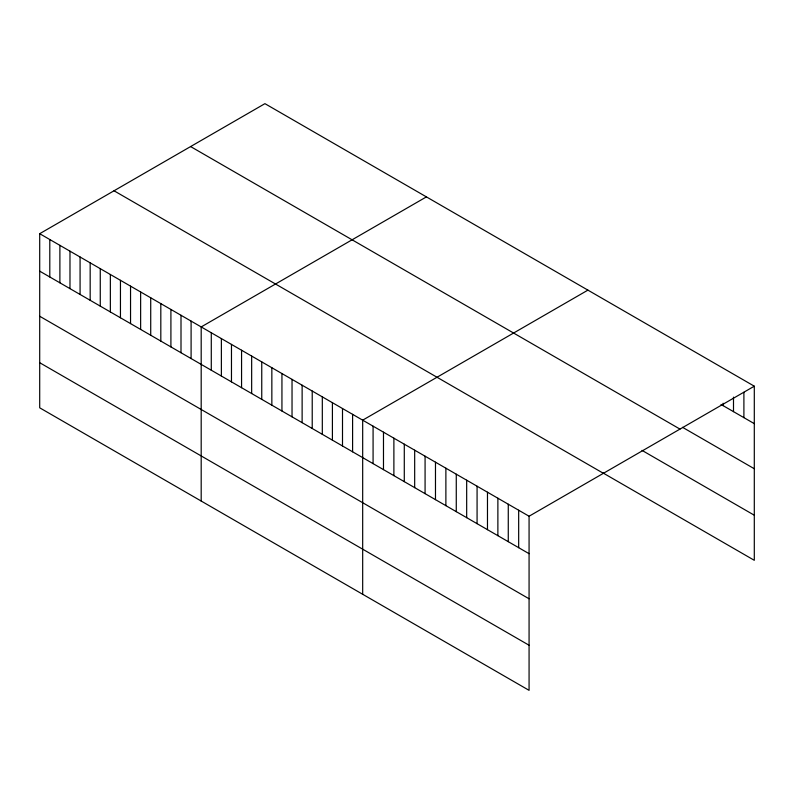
<?xml version="1.0" encoding="UTF-8"?>
<svg xmlns="http://www.w3.org/2000/svg" width="794" height="794" viewBox="0 0 794 794"><rect width="100%" height="100%" fill="white"/><g stroke="black" fill="none" stroke-linecap="round" stroke-linejoin="round"><path stroke-width="1.19" d="M39.7 233.694L529.072 516.229L529.072 690.343L39.7 407.808L39.7 233.694L264.928 103.657L754.3 386.192L754.3 560.306L602.477 472.648M426.418 196.892L201.19 326.93L201.19 501.044M587.917 290.128L362.679 420.165L362.679 594.279M529.072 516.229L754.3 386.192M721.021 404.444L754.3 423.649M682.542 427.321L754.3 468.748M190.6 146.562L679.972 429.097M641.989 450.367L754.3 515.217M114.028 190.778L603.4 473.313M39.7 271.151L529.072 553.686M39.7 316.25L529.072 598.785M39.7 362.709L529.072 645.244M743.899 392.276L743.899 417.654M733.497 397.139L733.497 411.649M723.106 403.223L723.106 405.645M518.671 510.224L518.671 547.681M508.269 504.22L508.269 541.677M497.878 498.215L497.878 535.682M487.476 492.211L487.476 529.677M477.075 486.206L477.075 523.673M466.673 480.201L466.673 517.668M456.272 474.197L456.272 511.664M445.881 468.192L445.881 505.659M435.479 462.187L435.479 499.654M425.078 456.183L425.078 493.65M414.676 450.188L414.676 487.645M404.285 444.183L404.285 481.64M393.884 438.179L393.884 475.636M383.482 432.174L383.482 469.631M373.081 426.17L373.081 463.627M352.596 414.339L352.596 451.796M342.502 408.513L342.502 445.97M332.408 402.677L332.408 440.144M322.314 396.851L322.314 434.318M312.221 391.025L312.221 428.492M302.127 385.199L302.127 422.666M292.033 379.373L292.033 416.84M281.939 373.547L281.939 411.004M271.846 367.721L271.846 405.178M261.752 361.895L261.752 399.352M251.658 356.059L251.658 393.526M241.565 350.233L241.565 387.7M231.471 344.407L231.471 381.874M221.377 338.581L221.377 376.048M211.283 332.755L211.283 370.212M191.096 321.104L191.096 358.56M181.002 315.268L181.002 352.734M170.909 309.442L170.909 346.909M160.815 303.616L160.815 341.083M150.721 297.79L150.721 335.257M140.637 291.964L140.637 329.431M130.544 286.138L130.544 323.595M120.45 280.312L120.45 317.769M110.356 274.486L110.356 311.943M100.262 268.65L100.262 306.117M90.169 262.824L90.169 300.291M80.075 256.998L80.075 294.465M69.981 251.172L69.981 288.639M59.887 245.346L59.887 282.813M49.794 239.52L49.794 276.977"/></g></svg>
